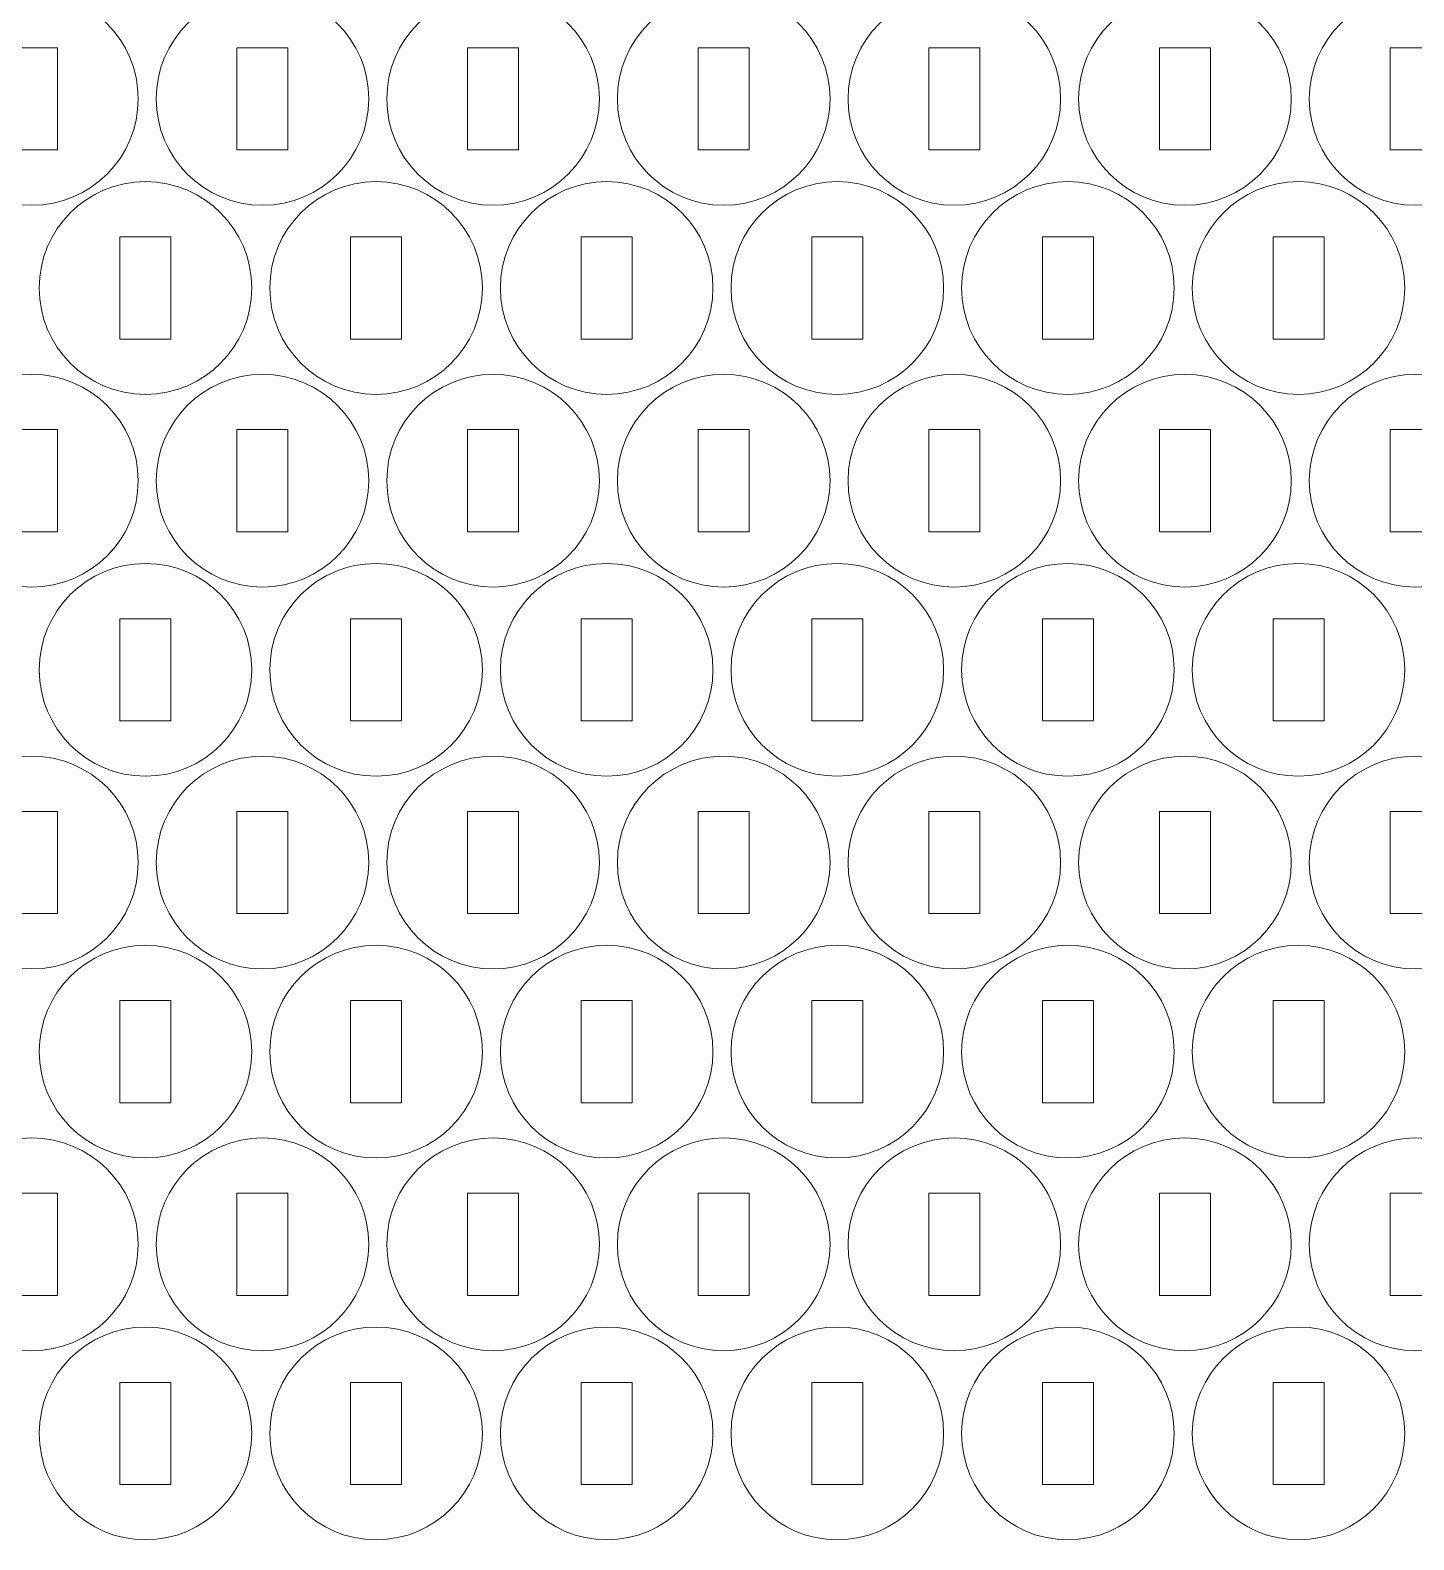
# Model space of a CAD drawing. Header units: millimetres. Extents: x -491 to 491, y -426 to 426.
# Drawn here: x -410.1 to -328.7, y -425.5 to -336.8 of the extents above; entities that cross this region are included whole.
import ezdxf

# ---------------------------------------------------------------- set-up
doc = ezdxf.new("R2010")
doc.units = ezdxf.units.MM
doc.header["$MEASUREMENT"] = 0
doc.layers.add('Camada 1', color=7, linetype='Continuous')

msp = doc.modelspace()

# ---------------------------------------------------------------- linework, layer by layer
at = {"layer": 'Camada 1', "lineweight": 20}
for points in [[(-409.9848, -334.6093), (-413.4366, -334.6093), (-416.2348, -337.4075), (-416.2348, -340.8593), (-416.2348, -340.8593), (-416.2348, -344.3111), (-413.4366, -347.1093), (-409.9848, -347.1093), (-409.9848, -347.1093), (-406.533, -347.1093), (-403.7348, -344.3111), (-403.7348, -340.8593), (-403.7348, -340.8593), (-403.7348, -337.4075), (-406.533, -334.6093), (-409.9848, -334.6093)], [(-396.4264, -334.6093), (-399.8782, -334.6093), (-402.6764, -337.4075), (-402.6764, -340.8593), (-402.6764, -340.8593), (-402.6764, -344.3111), (-399.8782, -347.1093), (-396.4264, -347.1093), (-396.4264, -347.1093), (-392.9746, -347.1093), (-390.1764, -344.3111), (-390.1764, -340.8593), (-390.1764, -340.8593), (-390.1764, -337.4075), (-392.9746, -334.6093), (-396.4264, -334.6093)], [(-382.868, -334.6093), (-386.3198, -334.6093), (-389.118, -337.4075), (-389.118, -340.8593), (-389.118, -340.8593), (-389.118, -344.3111), (-386.3198, -347.1093), (-382.868, -347.1093), (-382.868, -347.1093), (-379.4162, -347.1093), (-376.618, -344.3111), (-376.618, -340.8593), (-376.618, -340.8593), (-376.618, -337.4075), (-379.4162, -334.6093), (-382.868, -334.6093)], [(-369.3096, -334.6093), (-372.7614, -334.6093), (-375.5596, -337.4075), (-375.5596, -340.8593), (-375.5596, -340.8593), (-375.5596, -344.3111), (-372.7614, -347.1093), (-369.3096, -347.1093), (-369.3096, -347.1093), (-365.8578, -347.1093), (-363.0596, -344.3111), (-363.0596, -340.8593), (-363.0596, -340.8593), (-363.0596, -337.4075), (-365.8578, -334.6093), (-369.3096, -334.6093)], [(-355.7512, -334.6093), (-359.203, -334.6093), (-362.0012, -337.4075), (-362.0012, -340.8593), (-362.0012, -340.8593), (-362.0012, -344.3111), (-359.203, -347.1093), (-355.7512, -347.1093), (-355.7512, -347.1093), (-352.2994, -347.1093), (-349.5012, -344.3111), (-349.5012, -340.8593), (-349.5012, -340.8593), (-349.5012, -337.4075), (-352.2994, -334.6093), (-355.7512, -334.6093)], [(-342.1928, -334.6093), (-345.6446, -334.6093), (-348.4428, -337.4075), (-348.4428, -340.8593), (-348.4428, -340.8593), (-348.4428, -344.3111), (-345.6446, -347.1093), (-342.1928, -347.1093), (-342.1928, -347.1093), (-338.741, -347.1093), (-335.9428, -344.3111), (-335.9428, -340.8593), (-335.9428, -340.8593), (-335.9428, -337.4075), (-338.741, -334.6093), (-342.1928, -334.6093)], [(-328.6344, -334.6093), (-332.0862, -334.6093), (-334.8844, -337.4075), (-334.8844, -340.8593), (-334.8844, -340.8593), (-334.8844, -344.3111), (-332.0862, -347.1093), (-328.6344, -347.1093), (-328.6344, -347.1093), (-325.1826, -347.1093), (-322.3844, -344.3111), (-322.3844, -340.8593), (-322.3844, -340.8593), (-322.3844, -337.4075), (-325.1826, -334.6093), (-328.6344, -334.6093)], [(-408.4848, -337.8593), (-408.4848, -337.8593), (-411.4848, -337.8593), (-411.4848, -337.8593), (-411.4848, -337.8593), (-411.4848, -337.8593), (-411.4848, -343.8593), (-411.4848, -343.8593), (-411.4848, -343.8593), (-411.4848, -343.8593), (-408.4848, -343.8593), (-408.4848, -343.8593), (-408.4848, -343.8593), (-408.4848, -343.8593), (-408.4848, -337.8593), (-408.4848, -337.8593)], [(-394.9264, -337.8593), (-394.9264, -337.8593), (-397.9264, -337.8593), (-397.9264, -337.8593), (-397.9264, -337.8593), (-397.9264, -337.8593), (-397.9264, -343.8593), (-397.9264, -343.8593), (-397.9264, -343.8593), (-397.9264, -343.8593), (-394.9264, -343.8593), (-394.9264, -343.8593), (-394.9264, -343.8593), (-394.9264, -343.8593), (-394.9264, -337.8593), (-394.9264, -337.8593)], [(-381.368, -337.8593), (-381.368, -337.8593), (-384.368, -337.8593), (-384.368, -337.8593), (-384.368, -337.8593), (-384.368, -337.8593), (-384.368, -343.8593), (-384.368, -343.8593), (-384.368, -343.8593), (-384.368, -343.8593), (-381.368, -343.8593), (-381.368, -343.8593), (-381.368, -343.8593), (-381.368, -343.8593), (-381.368, -337.8593), (-381.368, -337.8593)], [(-367.8096, -337.8593), (-367.8096, -337.8593), (-370.8096, -337.8593), (-370.8096, -337.8593), (-370.8096, -337.8593), (-370.8096, -337.8593), (-370.8096, -343.8593), (-370.8096, -343.8593), (-370.8096, -343.8593), (-370.8096, -343.8593), (-367.8096, -343.8593), (-367.8096, -343.8593), (-367.8096, -343.8593), (-367.8096, -343.8593), (-367.8096, -337.8593), (-367.8096, -337.8593)], [(-354.2512, -337.8593), (-354.2512, -337.8593), (-357.2512, -337.8593), (-357.2512, -337.8593), (-357.2512, -337.8593), (-357.2512, -337.8593), (-357.2512, -343.8593), (-357.2512, -343.8593), (-357.2512, -343.8593), (-357.2512, -343.8593), (-354.2512, -343.8593), (-354.2512, -343.8593), (-354.2512, -343.8593), (-354.2512, -343.8593), (-354.2512, -337.8593), (-354.2512, -337.8593)], [(-340.6928, -337.8593), (-340.6928, -337.8593), (-343.6928, -337.8593), (-343.6928, -337.8593), (-343.6928, -337.8593), (-343.6928, -337.8593), (-343.6928, -343.8593), (-343.6928, -343.8593), (-343.6928, -343.8593), (-343.6928, -343.8593), (-340.6928, -343.8593), (-340.6928, -343.8593), (-340.6928, -343.8593), (-340.6928, -343.8593), (-340.6928, -337.8593), (-340.6928, -337.8593)], [(-327.1344, -337.8593), (-327.1344, -337.8593), (-330.1344, -337.8593), (-330.1344, -337.8593), (-330.1344, -337.8593), (-330.1344, -337.8593), (-330.1344, -343.8593), (-330.1344, -343.8593), (-330.1344, -343.8593), (-330.1344, -343.8593), (-327.1344, -343.8593), (-327.1344, -343.8593), (-327.1344, -343.8593), (-327.1344, -343.8593), (-327.1344, -337.8593), (-327.1344, -337.8593)], [(-403.3056, -345.7218), (-406.7574, -345.7218), (-409.5556, -348.52), (-409.5556, -351.9718), (-409.5556, -351.9718), (-409.5556, -355.4236), (-406.7574, -358.2218), (-403.3056, -358.2218), (-403.3056, -358.2218), (-399.8538, -358.2218), (-397.0556, -355.4236), (-397.0556, -351.9718), (-397.0556, -351.9718), (-397.0556, -348.52), (-399.8538, -345.7218), (-403.3056, -345.7218)], [(-389.7472, -345.7218), (-393.199, -345.7218), (-395.9972, -348.52), (-395.9972, -351.9718), (-395.9972, -351.9718), (-395.9972, -355.4236), (-393.199, -358.2218), (-389.7472, -358.2218), (-389.7472, -358.2218), (-386.2954, -358.2218), (-383.4972, -355.4236), (-383.4972, -351.9718), (-383.4972, -351.9718), (-383.4972, -348.52), (-386.2954, -345.7218), (-389.7472, -345.7218)], [(-376.1888, -345.7218), (-379.6406, -345.7218), (-382.4388, -348.52), (-382.4388, -351.9718), (-382.4388, -351.9718), (-382.4388, -355.4236), (-379.6406, -358.2218), (-376.1888, -358.2218), (-376.1888, -358.2218), (-372.737, -358.2218), (-369.9388, -355.4236), (-369.9388, -351.9718), (-369.9388, -351.9718), (-369.9388, -348.52), (-372.737, -345.7218), (-376.1888, -345.7218)], [(-362.6304, -345.7218), (-366.0822, -345.7218), (-368.8804, -348.52), (-368.8804, -351.9718), (-368.8804, -351.9718), (-368.8804, -355.4236), (-366.0822, -358.2218), (-362.6304, -358.2218), (-362.6304, -358.2218), (-359.1786, -358.2218), (-356.3804, -355.4236), (-356.3804, -351.9718), (-356.3804, -351.9718), (-356.3804, -348.52), (-359.1786, -345.7218), (-362.6304, -345.7218)], [(-349.072, -345.7218), (-352.5238, -345.7218), (-355.322, -348.52), (-355.322, -351.9718), (-355.322, -351.9718), (-355.322, -355.4236), (-352.5238, -358.2218), (-349.072, -358.2218), (-349.072, -358.2218), (-345.6202, -358.2218), (-342.822, -355.4236), (-342.822, -351.9718), (-342.822, -351.9718), (-342.822, -348.52), (-345.6202, -345.7218), (-349.072, -345.7218)], [(-335.5136, -345.7218), (-338.9654, -345.7218), (-341.7636, -348.52), (-341.7636, -351.9718), (-341.7636, -351.9718), (-341.7636, -355.4236), (-338.9654, -358.2218), (-335.5136, -358.2218), (-335.5136, -358.2218), (-332.0618, -358.2218), (-329.2636, -355.4236), (-329.2636, -351.9718), (-329.2636, -351.9718), (-329.2636, -348.52), (-332.0618, -345.7218), (-335.5136, -345.7218)], [(-401.8056, -348.9718), (-401.8056, -348.9718), (-404.8056, -348.9718), (-404.8056, -348.9718), (-404.8056, -348.9718), (-404.8056, -348.9718), (-404.8056, -354.9718), (-404.8056, -354.9718), (-404.8056, -354.9718), (-404.8056, -354.9718), (-401.8056, -354.9718), (-401.8056, -354.9718), (-401.8056, -354.9718), (-401.8056, -354.9718), (-401.8056, -348.9718), (-401.8056, -348.9718)], [(-388.2472, -348.9718), (-388.2472, -348.9718), (-391.2472, -348.9718), (-391.2472, -348.9718), (-391.2472, -348.9718), (-391.2472, -348.9718), (-391.2472, -354.9718), (-391.2472, -354.9718), (-391.2472, -354.9718), (-391.2472, -354.9718), (-388.2472, -354.9718), (-388.2472, -354.9718), (-388.2472, -354.9718), (-388.2472, -354.9718), (-388.2472, -348.9718), (-388.2472, -348.9718)], [(-374.6888, -348.9718), (-374.6888, -348.9718), (-377.6888, -348.9718), (-377.6888, -348.9718), (-377.6888, -348.9718), (-377.6888, -348.9718), (-377.6888, -354.9718), (-377.6888, -354.9718), (-377.6888, -354.9718), (-377.6888, -354.9718), (-374.6888, -354.9718), (-374.6888, -354.9718), (-374.6888, -354.9718), (-374.6888, -354.9718), (-374.6888, -348.9718), (-374.6888, -348.9718)], [(-361.1304, -348.9718), (-361.1304, -348.9718), (-364.1304, -348.9718), (-364.1304, -348.9718), (-364.1304, -348.9718), (-364.1304, -348.9718), (-364.1304, -354.9718), (-364.1304, -354.9718), (-364.1304, -354.9718), (-364.1304, -354.9718), (-361.1304, -354.9718), (-361.1304, -354.9718), (-361.1304, -354.9718), (-361.1304, -354.9718), (-361.1304, -348.9718), (-361.1304, -348.9718)], [(-347.572, -348.9718), (-347.572, -348.9718), (-350.572, -348.9718), (-350.572, -348.9718), (-350.572, -348.9718), (-350.572, -348.9718), (-350.572, -354.9718), (-350.572, -354.9718), (-350.572, -354.9718), (-350.572, -354.9718), (-347.572, -354.9718), (-347.572, -354.9718), (-347.572, -354.9718), (-347.572, -354.9718), (-347.572, -348.9718), (-347.572, -348.9718)], [(-334.0136, -348.9718), (-334.0136, -348.9718), (-337.0136, -348.9718), (-337.0136, -348.9718), (-337.0136, -348.9718), (-337.0136, -348.9718), (-337.0136, -354.9718), (-337.0136, -354.9718), (-337.0136, -354.9718), (-337.0136, -354.9718), (-334.0136, -354.9718), (-334.0136, -354.9718), (-334.0136, -354.9718), (-334.0136, -354.9718), (-334.0136, -348.9718), (-334.0136, -348.9718)], [(-409.9848, -357.046), (-413.4366, -357.046), (-416.2348, -359.8442), (-416.2348, -363.296), (-416.2348, -363.296), (-416.2348, -366.7478), (-413.4366, -369.546), (-409.9848, -369.546), (-409.9848, -369.546), (-406.533, -369.546), (-403.7348, -366.7478), (-403.7348, -363.296), (-403.7348, -363.296), (-403.7348, -359.8442), (-406.533, -357.046), (-409.9848, -357.046)], [(-396.4264, -357.046), (-399.8782, -357.046), (-402.6764, -359.8442), (-402.6764, -363.296), (-402.6764, -363.296), (-402.6764, -366.7478), (-399.8782, -369.546), (-396.4264, -369.546), (-396.4264, -369.546), (-392.9746, -369.546), (-390.1764, -366.7478), (-390.1764, -363.296), (-390.1764, -363.296), (-390.1764, -359.8442), (-392.9746, -357.046), (-396.4264, -357.046)], [(-382.868, -357.046), (-386.3198, -357.046), (-389.118, -359.8442), (-389.118, -363.296), (-389.118, -363.296), (-389.118, -366.7478), (-386.3198, -369.546), (-382.868, -369.546), (-382.868, -369.546), (-379.4162, -369.546), (-376.618, -366.7478), (-376.618, -363.296), (-376.618, -363.296), (-376.618, -359.8442), (-379.4162, -357.046), (-382.868, -357.046)], [(-369.3096, -357.046), (-372.7614, -357.046), (-375.5596, -359.8442), (-375.5596, -363.296), (-375.5596, -363.296), (-375.5596, -366.7478), (-372.7614, -369.546), (-369.3096, -369.546), (-369.3096, -369.546), (-365.8578, -369.546), (-363.0596, -366.7478), (-363.0596, -363.296), (-363.0596, -363.296), (-363.0596, -359.8442), (-365.8578, -357.046), (-369.3096, -357.046)], [(-355.7512, -357.046), (-359.203, -357.046), (-362.0012, -359.8442), (-362.0012, -363.296), (-362.0012, -363.296), (-362.0012, -366.7478), (-359.203, -369.546), (-355.7512, -369.546), (-355.7512, -369.546), (-352.2994, -369.546), (-349.5012, -366.7478), (-349.5012, -363.296), (-349.5012, -363.296), (-349.5012, -359.8442), (-352.2994, -357.046), (-355.7512, -357.046)], [(-342.1928, -357.046), (-345.6446, -357.046), (-348.4428, -359.8442), (-348.4428, -363.296), (-348.4428, -363.296), (-348.4428, -366.7478), (-345.6446, -369.546), (-342.1928, -369.546), (-342.1928, -369.546), (-338.741, -369.546), (-335.9428, -366.7478), (-335.9428, -363.296), (-335.9428, -363.296), (-335.9428, -359.8442), (-338.741, -357.046), (-342.1928, -357.046)], [(-328.6344, -357.046), (-332.0862, -357.046), (-334.8844, -359.8442), (-334.8844, -363.296), (-334.8844, -363.296), (-334.8844, -366.7478), (-332.0862, -369.546), (-328.6344, -369.546), (-328.6344, -369.546), (-325.1826, -369.546), (-322.3844, -366.7478), (-322.3844, -363.296), (-322.3844, -363.296), (-322.3844, -359.8442), (-325.1826, -357.046), (-328.6344, -357.046)], [(-408.4848, -360.296), (-408.4848, -360.296), (-411.4848, -360.296), (-411.4848, -360.296), (-411.4848, -360.296), (-411.4848, -360.296), (-411.4848, -366.296), (-411.4848, -366.296), (-411.4848, -366.296), (-411.4848, -366.296), (-408.4848, -366.296), (-408.4848, -366.296), (-408.4848, -366.296), (-408.4848, -366.296), (-408.4848, -360.296), (-408.4848, -360.296)], [(-394.9264, -360.296), (-394.9264, -360.296), (-397.9264, -360.296), (-397.9264, -360.296), (-397.9264, -360.296), (-397.9264, -360.296), (-397.9264, -366.296), (-397.9264, -366.296), (-397.9264, -366.296), (-397.9264, -366.296), (-394.9264, -366.296), (-394.9264, -366.296), (-394.9264, -366.296), (-394.9264, -366.296), (-394.9264, -360.296), (-394.9264, -360.296)], [(-381.368, -360.296), (-381.368, -360.296), (-384.368, -360.296), (-384.368, -360.296), (-384.368, -360.296), (-384.368, -360.296), (-384.368, -366.296), (-384.368, -366.296), (-384.368, -366.296), (-384.368, -366.296), (-381.368, -366.296), (-381.368, -366.296), (-381.368, -366.296), (-381.368, -366.296), (-381.368, -360.296), (-381.368, -360.296)], [(-367.8096, -360.296), (-367.8096, -360.296), (-370.8096, -360.296), (-370.8096, -360.296), (-370.8096, -360.296), (-370.8096, -360.296), (-370.8096, -366.296), (-370.8096, -366.296), (-370.8096, -366.296), (-370.8096, -366.296), (-367.8096, -366.296), (-367.8096, -366.296), (-367.8096, -366.296), (-367.8096, -366.296), (-367.8096, -360.296), (-367.8096, -360.296)], [(-354.2512, -360.296), (-354.2512, -360.296), (-357.2512, -360.296), (-357.2512, -360.296), (-357.2512, -360.296), (-357.2512, -360.296), (-357.2512, -366.296), (-357.2512, -366.296), (-357.2512, -366.296), (-357.2512, -366.296), (-354.2512, -366.296), (-354.2512, -366.296), (-354.2512, -366.296), (-354.2512, -366.296), (-354.2512, -360.296), (-354.2512, -360.296)], [(-340.6928, -360.296), (-340.6928, -360.296), (-343.6928, -360.296), (-343.6928, -360.296), (-343.6928, -360.296), (-343.6928, -360.296), (-343.6928, -366.296), (-343.6928, -366.296), (-343.6928, -366.296), (-343.6928, -366.296), (-340.6928, -366.296), (-340.6928, -366.296), (-340.6928, -366.296), (-340.6928, -366.296), (-340.6928, -360.296), (-340.6928, -360.296)], [(-327.1344, -360.296), (-327.1344, -360.296), (-330.1344, -360.296), (-330.1344, -360.296), (-330.1344, -360.296), (-330.1344, -360.296), (-330.1344, -366.296), (-330.1344, -366.296), (-330.1344, -366.296), (-330.1344, -366.296), (-327.1344, -366.296), (-327.1344, -366.296), (-327.1344, -366.296), (-327.1344, -366.296), (-327.1344, -360.296), (-327.1344, -360.296)], [(-403.3056, -368.1585), (-406.7574, -368.1585), (-409.5556, -370.9567), (-409.5556, -374.4085), (-409.5556, -374.4085), (-409.5556, -377.8603), (-406.7574, -380.6585), (-403.3056, -380.6585), (-403.3056, -380.6585), (-399.8538, -380.6585), (-397.0556, -377.8603), (-397.0556, -374.4085), (-397.0556, -374.4085), (-397.0556, -370.9567), (-399.8538, -368.1585), (-403.3056, -368.1585)], [(-389.7472, -368.1585), (-393.199, -368.1585), (-395.9972, -370.9567), (-395.9972, -374.4085), (-395.9972, -374.4085), (-395.9972, -377.8603), (-393.199, -380.6585), (-389.7472, -380.6585), (-389.7472, -380.6585), (-386.2954, -380.6585), (-383.4972, -377.8603), (-383.4972, -374.4085), (-383.4972, -374.4085), (-383.4972, -370.9567), (-386.2954, -368.1585), (-389.7472, -368.1585)], [(-376.1888, -368.1585), (-379.6406, -368.1585), (-382.4388, -370.9567), (-382.4388, -374.4085), (-382.4388, -374.4085), (-382.4388, -377.8603), (-379.6406, -380.6585), (-376.1888, -380.6585), (-376.1888, -380.6585), (-372.737, -380.6585), (-369.9388, -377.8603), (-369.9388, -374.4085), (-369.9388, -374.4085), (-369.9388, -370.9567), (-372.737, -368.1585), (-376.1888, -368.1585)], [(-362.6304, -368.1585), (-366.0822, -368.1585), (-368.8804, -370.9567), (-368.8804, -374.4085), (-368.8804, -374.4085), (-368.8804, -377.8603), (-366.0822, -380.6585), (-362.6304, -380.6585), (-362.6304, -380.6585), (-359.1786, -380.6585), (-356.3804, -377.8603), (-356.3804, -374.4085), (-356.3804, -374.4085), (-356.3804, -370.9567), (-359.1786, -368.1585), (-362.6304, -368.1585)], [(-349.072, -368.1585), (-352.5238, -368.1585), (-355.322, -370.9567), (-355.322, -374.4085), (-355.322, -374.4085), (-355.322, -377.8603), (-352.5238, -380.6585), (-349.072, -380.6585), (-349.072, -380.6585), (-345.6202, -380.6585), (-342.822, -377.8603), (-342.822, -374.4085), (-342.822, -374.4085), (-342.822, -370.9567), (-345.6202, -368.1585), (-349.072, -368.1585)], [(-335.5136, -368.1585), (-338.9654, -368.1585), (-341.7636, -370.9567), (-341.7636, -374.4085), (-341.7636, -374.4085), (-341.7636, -377.8603), (-338.9654, -380.6585), (-335.5136, -380.6585), (-335.5136, -380.6585), (-332.0618, -380.6585), (-329.2636, -377.8603), (-329.2636, -374.4085), (-329.2636, -374.4085), (-329.2636, -370.9567), (-332.0618, -368.1585), (-335.5136, -368.1585)], [(-401.8056, -371.4085), (-401.8056, -371.4085), (-404.8056, -371.4085), (-404.8056, -371.4085), (-404.8056, -371.4085), (-404.8056, -371.4085), (-404.8056, -377.4085), (-404.8056, -377.4085), (-404.8056, -377.4085), (-404.8056, -377.4085), (-401.8056, -377.4085), (-401.8056, -377.4085), (-401.8056, -377.4085), (-401.8056, -377.4085), (-401.8056, -371.4085), (-401.8056, -371.4085)], [(-388.2472, -371.4085), (-388.2472, -371.4085), (-391.2472, -371.4085), (-391.2472, -371.4085), (-391.2472, -371.4085), (-391.2472, -371.4085), (-391.2472, -377.4085), (-391.2472, -377.4085), (-391.2472, -377.4085), (-391.2472, -377.4085), (-388.2472, -377.4085), (-388.2472, -377.4085), (-388.2472, -377.4085), (-388.2472, -377.4085), (-388.2472, -371.4085), (-388.2472, -371.4085)], [(-374.6888, -371.4085), (-374.6888, -371.4085), (-377.6888, -371.4085), (-377.6888, -371.4085), (-377.6888, -371.4085), (-377.6888, -371.4085), (-377.6888, -377.4085), (-377.6888, -377.4085), (-377.6888, -377.4085), (-377.6888, -377.4085), (-374.6888, -377.4085), (-374.6888, -377.4085), (-374.6888, -377.4085), (-374.6888, -377.4085), (-374.6888, -371.4085), (-374.6888, -371.4085)], [(-361.1304, -371.4085), (-361.1304, -371.4085), (-364.1304, -371.4085), (-364.1304, -371.4085), (-364.1304, -371.4085), (-364.1304, -371.4085), (-364.1304, -377.4085), (-364.1304, -377.4085), (-364.1304, -377.4085), (-364.1304, -377.4085), (-361.1304, -377.4085), (-361.1304, -377.4085), (-361.1304, -377.4085), (-361.1304, -377.4085), (-361.1304, -371.4085), (-361.1304, -371.4085)], [(-347.572, -371.4085), (-347.572, -371.4085), (-350.572, -371.4085), (-350.572, -371.4085), (-350.572, -371.4085), (-350.572, -371.4085), (-350.572, -377.4085), (-350.572, -377.4085), (-350.572, -377.4085), (-350.572, -377.4085), (-347.572, -377.4085), (-347.572, -377.4085), (-347.572, -377.4085), (-347.572, -377.4085), (-347.572, -371.4085), (-347.572, -371.4085)], [(-334.0136, -371.4085), (-334.0136, -371.4085), (-337.0136, -371.4085), (-337.0136, -371.4085), (-337.0136, -371.4085), (-337.0136, -371.4085), (-337.0136, -377.4085), (-337.0136, -377.4085), (-337.0136, -377.4085), (-337.0136, -377.4085), (-334.0136, -377.4085), (-334.0136, -377.4085), (-334.0136, -377.4085), (-334.0136, -377.4085), (-334.0136, -371.4085), (-334.0136, -371.4085)], [(-409.9848, -379.4827), (-413.4366, -379.4827), (-416.2348, -382.2809), (-416.2348, -385.7327), (-416.2348, -385.7327), (-416.2348, -389.1845), (-413.4366, -391.9827), (-409.9848, -391.9827), (-409.9848, -391.9827), (-406.533, -391.9827), (-403.7348, -389.1845), (-403.7348, -385.7327), (-403.7348, -385.7327), (-403.7348, -382.2809), (-406.533, -379.4827), (-409.9848, -379.4827)], [(-396.4264, -379.4827), (-399.8782, -379.4827), (-402.6764, -382.2809), (-402.6764, -385.7327), (-402.6764, -385.7327), (-402.6764, -389.1845), (-399.8782, -391.9827), (-396.4264, -391.9827), (-396.4264, -391.9827), (-392.9746, -391.9827), (-390.1764, -389.1845), (-390.1764, -385.7327), (-390.1764, -385.7327), (-390.1764, -382.2809), (-392.9746, -379.4827), (-396.4264, -379.4827)], [(-382.868, -379.4827), (-386.3198, -379.4827), (-389.118, -382.2809), (-389.118, -385.7327), (-389.118, -385.7327), (-389.118, -389.1845), (-386.3198, -391.9827), (-382.868, -391.9827), (-382.868, -391.9827), (-379.4162, -391.9827), (-376.618, -389.1845), (-376.618, -385.7327), (-376.618, -385.7327), (-376.618, -382.2809), (-379.4162, -379.4827), (-382.868, -379.4827)], [(-369.3096, -379.4827), (-372.7614, -379.4827), (-375.5596, -382.2809), (-375.5596, -385.7327), (-375.5596, -385.7327), (-375.5596, -389.1845), (-372.7614, -391.9827), (-369.3096, -391.9827), (-369.3096, -391.9827), (-365.8578, -391.9827), (-363.0596, -389.1845), (-363.0596, -385.7327), (-363.0596, -385.7327), (-363.0596, -382.2809), (-365.8578, -379.4827), (-369.3096, -379.4827)], [(-355.7512, -379.4827), (-359.203, -379.4827), (-362.0012, -382.2809), (-362.0012, -385.7327), (-362.0012, -385.7327), (-362.0012, -389.1845), (-359.203, -391.9827), (-355.7512, -391.9827), (-355.7512, -391.9827), (-352.2994, -391.9827), (-349.5012, -389.1845), (-349.5012, -385.7327), (-349.5012, -385.7327), (-349.5012, -382.2809), (-352.2994, -379.4827), (-355.7512, -379.4827)], [(-342.1928, -379.4827), (-345.6446, -379.4827), (-348.4428, -382.2809), (-348.4428, -385.7327), (-348.4428, -385.7327), (-348.4428, -389.1845), (-345.6446, -391.9827), (-342.1928, -391.9827), (-342.1928, -391.9827), (-338.741, -391.9827), (-335.9428, -389.1845), (-335.9428, -385.7327), (-335.9428, -385.7327), (-335.9428, -382.2809), (-338.741, -379.4827), (-342.1928, -379.4827)], [(-328.6344, -379.4827), (-332.0862, -379.4827), (-334.8844, -382.2809), (-334.8844, -385.7327), (-334.8844, -385.7327), (-334.8844, -389.1845), (-332.0862, -391.9827), (-328.6344, -391.9827), (-328.6344, -391.9827), (-325.1826, -391.9827), (-322.3844, -389.1845), (-322.3844, -385.7327), (-322.3844, -385.7327), (-322.3844, -382.2809), (-325.1826, -379.4827), (-328.6344, -379.4827)], [(-408.4848, -382.7327), (-408.4848, -382.7327), (-411.4848, -382.7327), (-411.4848, -382.7327), (-411.4848, -382.7327), (-411.4848, -382.7327), (-411.4848, -388.7327), (-411.4848, -388.7327), (-411.4848, -388.7327), (-411.4848, -388.7327), (-408.4848, -388.7327), (-408.4848, -388.7327), (-408.4848, -388.7327), (-408.4848, -388.7327), (-408.4848, -382.7327), (-408.4848, -382.7327)], [(-394.9264, -382.7327), (-394.9264, -382.7327), (-397.9264, -382.7327), (-397.9264, -382.7327), (-397.9264, -382.7327), (-397.9264, -382.7327), (-397.9264, -388.7327), (-397.9264, -388.7327), (-397.9264, -388.7327), (-397.9264, -388.7327), (-394.9264, -388.7327), (-394.9264, -388.7327), (-394.9264, -388.7327), (-394.9264, -388.7327), (-394.9264, -382.7327), (-394.9264, -382.7327)], [(-381.368, -382.7327), (-381.368, -382.7327), (-384.368, -382.7327), (-384.368, -382.7327), (-384.368, -382.7327), (-384.368, -382.7327), (-384.368, -388.7327), (-384.368, -388.7327), (-384.368, -388.7327), (-384.368, -388.7327), (-381.368, -388.7327), (-381.368, -388.7327), (-381.368, -388.7327), (-381.368, -388.7327), (-381.368, -382.7327), (-381.368, -382.7327)], [(-367.8096, -382.7327), (-367.8096, -382.7327), (-370.8096, -382.7327), (-370.8096, -382.7327), (-370.8096, -382.7327), (-370.8096, -382.7327), (-370.8096, -388.7327), (-370.8096, -388.7327), (-370.8096, -388.7327), (-370.8096, -388.7327), (-367.8096, -388.7327), (-367.8096, -388.7327), (-367.8096, -388.7327), (-367.8096, -388.7327), (-367.8096, -382.7327), (-367.8096, -382.7327)], [(-354.2512, -382.7327), (-354.2512, -382.7327), (-357.2512, -382.7327), (-357.2512, -382.7327), (-357.2512, -382.7327), (-357.2512, -382.7327), (-357.2512, -388.7327), (-357.2512, -388.7327), (-357.2512, -388.7327), (-357.2512, -388.7327), (-354.2512, -388.7327), (-354.2512, -388.7327), (-354.2512, -388.7327), (-354.2512, -388.7327), (-354.2512, -382.7327), (-354.2512, -382.7327)], [(-340.6928, -382.7327), (-340.6928, -382.7327), (-343.6928, -382.7327), (-343.6928, -382.7327), (-343.6928, -382.7327), (-343.6928, -382.7327), (-343.6928, -388.7327), (-343.6928, -388.7327), (-343.6928, -388.7327), (-343.6928, -388.7327), (-340.6928, -388.7327), (-340.6928, -388.7327), (-340.6928, -388.7327), (-340.6928, -388.7327), (-340.6928, -382.7327), (-340.6928, -382.7327)], [(-327.1344, -382.7327), (-327.1344, -382.7327), (-330.1344, -382.7327), (-330.1344, -382.7327), (-330.1344, -382.7327), (-330.1344, -382.7327), (-330.1344, -388.7327), (-330.1344, -388.7327), (-330.1344, -388.7327), (-330.1344, -388.7327), (-327.1344, -388.7327), (-327.1344, -388.7327), (-327.1344, -388.7327), (-327.1344, -388.7327), (-327.1344, -382.7327), (-327.1344, -382.7327)], [(-403.3056, -390.5952), (-406.7574, -390.5952), (-409.5556, -393.3934), (-409.5556, -396.8452), (-409.5556, -396.8452), (-409.5556, -400.297), (-406.7574, -403.0952), (-403.3056, -403.0952), (-403.3056, -403.0952), (-399.8538, -403.0952), (-397.0556, -400.297), (-397.0556, -396.8452), (-397.0556, -396.8452), (-397.0556, -393.3934), (-399.8538, -390.5952), (-403.3056, -390.5952)], [(-389.7472, -390.5952), (-393.199, -390.5952), (-395.9972, -393.3934), (-395.9972, -396.8452), (-395.9972, -396.8452), (-395.9972, -400.297), (-393.199, -403.0952), (-389.7472, -403.0952), (-389.7472, -403.0952), (-386.2954, -403.0952), (-383.4972, -400.297), (-383.4972, -396.8452), (-383.4972, -396.8452), (-383.4972, -393.3934), (-386.2954, -390.5952), (-389.7472, -390.5952)], [(-376.1888, -390.5952), (-379.6406, -390.5952), (-382.4388, -393.3934), (-382.4388, -396.8452), (-382.4388, -396.8452), (-382.4388, -400.297), (-379.6406, -403.0952), (-376.1888, -403.0952), (-376.1888, -403.0952), (-372.737, -403.0952), (-369.9388, -400.297), (-369.9388, -396.8452), (-369.9388, -396.8452), (-369.9388, -393.3934), (-372.737, -390.5952), (-376.1888, -390.5952)], [(-362.6304, -390.5952), (-366.0822, -390.5952), (-368.8804, -393.3934), (-368.8804, -396.8452), (-368.8804, -396.8452), (-368.8804, -400.297), (-366.0822, -403.0952), (-362.6304, -403.0952), (-362.6304, -403.0952), (-359.1786, -403.0952), (-356.3804, -400.297), (-356.3804, -396.8452), (-356.3804, -396.8452), (-356.3804, -393.3934), (-359.1786, -390.5952), (-362.6304, -390.5952)], [(-349.072, -390.5952), (-352.5238, -390.5952), (-355.322, -393.3934), (-355.322, -396.8452), (-355.322, -396.8452), (-355.322, -400.297), (-352.5238, -403.0952), (-349.072, -403.0952), (-349.072, -403.0952), (-345.6202, -403.0952), (-342.822, -400.297), (-342.822, -396.8452), (-342.822, -396.8452), (-342.822, -393.3934), (-345.6202, -390.5952), (-349.072, -390.5952)], [(-335.5136, -390.5952), (-338.9654, -390.5952), (-341.7636, -393.3934), (-341.7636, -396.8452), (-341.7636, -396.8452), (-341.7636, -400.297), (-338.9654, -403.0952), (-335.5136, -403.0952), (-335.5136, -403.0952), (-332.0618, -403.0952), (-329.2636, -400.297), (-329.2636, -396.8452), (-329.2636, -396.8452), (-329.2636, -393.3934), (-332.0618, -390.5952), (-335.5136, -390.5952)], [(-401.8056, -393.8452), (-401.8056, -393.8452), (-404.8056, -393.8452), (-404.8056, -393.8452), (-404.8056, -393.8452), (-404.8056, -393.8452), (-404.8056, -399.8452), (-404.8056, -399.8452), (-404.8056, -399.8452), (-404.8056, -399.8452), (-401.8056, -399.8452), (-401.8056, -399.8452), (-401.8056, -399.8452), (-401.8056, -399.8452), (-401.8056, -393.8452), (-401.8056, -393.8452)], [(-388.2472, -393.8452), (-388.2472, -393.8452), (-391.2472, -393.8452), (-391.2472, -393.8452), (-391.2472, -393.8452), (-391.2472, -393.8452), (-391.2472, -399.8452), (-391.2472, -399.8452), (-391.2472, -399.8452), (-391.2472, -399.8452), (-388.2472, -399.8452), (-388.2472, -399.8452), (-388.2472, -399.8452), (-388.2472, -399.8452), (-388.2472, -393.8452), (-388.2472, -393.8452)], [(-374.6888, -393.8452), (-374.6888, -393.8452), (-377.6888, -393.8452), (-377.6888, -393.8452), (-377.6888, -393.8452), (-377.6888, -393.8452), (-377.6888, -399.8452), (-377.6888, -399.8452), (-377.6888, -399.8452), (-377.6888, -399.8452), (-374.6888, -399.8452), (-374.6888, -399.8452), (-374.6888, -399.8452), (-374.6888, -399.8452), (-374.6888, -393.8452), (-374.6888, -393.8452)], [(-361.1304, -393.8452), (-361.1304, -393.8452), (-364.1304, -393.8452), (-364.1304, -393.8452), (-364.1304, -393.8452), (-364.1304, -393.8452), (-364.1304, -399.8452), (-364.1304, -399.8452), (-364.1304, -399.8452), (-364.1304, -399.8452), (-361.1304, -399.8452), (-361.1304, -399.8452), (-361.1304, -399.8452), (-361.1304, -399.8452), (-361.1304, -393.8452), (-361.1304, -393.8452)], [(-347.572, -393.8452), (-347.572, -393.8452), (-350.572, -393.8452), (-350.572, -393.8452), (-350.572, -393.8452), (-350.572, -393.8452), (-350.572, -399.8452), (-350.572, -399.8452), (-350.572, -399.8452), (-350.572, -399.8452), (-347.572, -399.8452), (-347.572, -399.8452), (-347.572, -399.8452), (-347.572, -399.8452), (-347.572, -393.8452), (-347.572, -393.8452)], [(-334.0136, -393.8452), (-334.0136, -393.8452), (-337.0136, -393.8452), (-337.0136, -393.8452), (-337.0136, -393.8452), (-337.0136, -393.8452), (-337.0136, -399.8452), (-337.0136, -399.8452), (-337.0136, -399.8452), (-337.0136, -399.8452), (-334.0136, -399.8452), (-334.0136, -399.8452), (-334.0136, -399.8452), (-334.0136, -399.8452), (-334.0136, -393.8452), (-334.0136, -393.8452)], [(-409.9848, -401.9194), (-413.4366, -401.9194), (-416.2348, -404.7176), (-416.2348, -408.1694), (-416.2348, -408.1694), (-416.2348, -411.6212), (-413.4366, -414.4194), (-409.9848, -414.4194), (-409.9848, -414.4194), (-406.533, -414.4194), (-403.7348, -411.6212), (-403.7348, -408.1694), (-403.7348, -408.1694), (-403.7348, -404.7176), (-406.533, -401.9194), (-409.9848, -401.9194)], [(-396.4264, -401.9194), (-399.8782, -401.9194), (-402.6764, -404.7176), (-402.6764, -408.1694), (-402.6764, -408.1694), (-402.6764, -411.6212), (-399.8782, -414.4194), (-396.4264, -414.4194), (-396.4264, -414.4194), (-392.9746, -414.4194), (-390.1764, -411.6212), (-390.1764, -408.1694), (-390.1764, -408.1694), (-390.1764, -404.7176), (-392.9746, -401.9194), (-396.4264, -401.9194)], [(-382.868, -401.9194), (-386.3198, -401.9194), (-389.118, -404.7176), (-389.118, -408.1694), (-389.118, -408.1694), (-389.118, -411.6212), (-386.3198, -414.4194), (-382.868, -414.4194), (-382.868, -414.4194), (-379.4162, -414.4194), (-376.618, -411.6212), (-376.618, -408.1694), (-376.618, -408.1694), (-376.618, -404.7176), (-379.4162, -401.9194), (-382.868, -401.9194)], [(-369.3096, -401.9194), (-372.7614, -401.9194), (-375.5596, -404.7176), (-375.5596, -408.1694), (-375.5596, -408.1694), (-375.5596, -411.6212), (-372.7614, -414.4194), (-369.3096, -414.4194), (-369.3096, -414.4194), (-365.8578, -414.4194), (-363.0596, -411.6212), (-363.0596, -408.1694), (-363.0596, -408.1694), (-363.0596, -404.7176), (-365.8578, -401.9194), (-369.3096, -401.9194)], [(-355.7512, -401.9194), (-359.203, -401.9194), (-362.0012, -404.7176), (-362.0012, -408.1694), (-362.0012, -408.1694), (-362.0012, -411.6212), (-359.203, -414.4194), (-355.7512, -414.4194), (-355.7512, -414.4194), (-352.2994, -414.4194), (-349.5012, -411.6212), (-349.5012, -408.1694), (-349.5012, -408.1694), (-349.5012, -404.7176), (-352.2994, -401.9194), (-355.7512, -401.9194)], [(-342.1928, -401.9194), (-345.6446, -401.9194), (-348.4428, -404.7176), (-348.4428, -408.1694), (-348.4428, -408.1694), (-348.4428, -411.6212), (-345.6446, -414.4194), (-342.1928, -414.4194), (-342.1928, -414.4194), (-338.741, -414.4194), (-335.9428, -411.6212), (-335.9428, -408.1694), (-335.9428, -408.1694), (-335.9428, -404.7176), (-338.741, -401.9194), (-342.1928, -401.9194)], [(-328.6344, -401.9194), (-332.0862, -401.9194), (-334.8844, -404.7176), (-334.8844, -408.1694), (-334.8844, -408.1694), (-334.8844, -411.6212), (-332.0862, -414.4194), (-328.6344, -414.4194), (-328.6344, -414.4194), (-325.1826, -414.4194), (-322.3844, -411.6212), (-322.3844, -408.1694), (-322.3844, -408.1694), (-322.3844, -404.7176), (-325.1826, -401.9194), (-328.6344, -401.9194)], [(-408.4848, -405.1694), (-408.4848, -405.1694), (-411.4848, -405.1694), (-411.4848, -405.1694), (-411.4848, -405.1694), (-411.4848, -405.1694), (-411.4848, -411.1694), (-411.4848, -411.1694), (-411.4848, -411.1694), (-411.4848, -411.1694), (-408.4848, -411.1694), (-408.4848, -411.1694), (-408.4848, -411.1694), (-408.4848, -411.1694), (-408.4848, -405.1694), (-408.4848, -405.1694)], [(-394.9264, -405.1694), (-394.9264, -405.1694), (-397.9264, -405.1694), (-397.9264, -405.1694), (-397.9264, -405.1694), (-397.9264, -405.1694), (-397.9264, -411.1694), (-397.9264, -411.1694), (-397.9264, -411.1694), (-397.9264, -411.1694), (-394.9264, -411.1694), (-394.9264, -411.1694), (-394.9264, -411.1694), (-394.9264, -411.1694), (-394.9264, -405.1694), (-394.9264, -405.1694)], [(-381.368, -405.1694), (-381.368, -405.1694), (-384.368, -405.1694), (-384.368, -405.1694), (-384.368, -405.1694), (-384.368, -405.1694), (-384.368, -411.1694), (-384.368, -411.1694), (-384.368, -411.1694), (-384.368, -411.1694), (-381.368, -411.1694), (-381.368, -411.1694), (-381.368, -411.1694), (-381.368, -411.1694), (-381.368, -405.1694), (-381.368, -405.1694)], [(-367.8096, -405.1694), (-367.8096, -405.1694), (-370.8096, -405.1694), (-370.8096, -405.1694), (-370.8096, -405.1694), (-370.8096, -405.1694), (-370.8096, -411.1694), (-370.8096, -411.1694), (-370.8096, -411.1694), (-370.8096, -411.1694), (-367.8096, -411.1694), (-367.8096, -411.1694), (-367.8096, -411.1694), (-367.8096, -411.1694), (-367.8096, -405.1694), (-367.8096, -405.1694)], [(-354.2512, -405.1694), (-354.2512, -405.1694), (-357.2512, -405.1694), (-357.2512, -405.1694), (-357.2512, -405.1694), (-357.2512, -405.1694), (-357.2512, -411.1694), (-357.2512, -411.1694), (-357.2512, -411.1694), (-357.2512, -411.1694), (-354.2512, -411.1694), (-354.2512, -411.1694), (-354.2512, -411.1694), (-354.2512, -411.1694), (-354.2512, -405.1694), (-354.2512, -405.1694)], [(-340.6928, -405.1694), (-340.6928, -405.1694), (-343.6928, -405.1694), (-343.6928, -405.1694), (-343.6928, -405.1694), (-343.6928, -405.1694), (-343.6928, -411.1694), (-343.6928, -411.1694), (-343.6928, -411.1694), (-343.6928, -411.1694), (-340.6928, -411.1694), (-340.6928, -411.1694), (-340.6928, -411.1694), (-340.6928, -411.1694), (-340.6928, -405.1694), (-340.6928, -405.1694)], [(-327.1344, -405.1694), (-327.1344, -405.1694), (-330.1344, -405.1694), (-330.1344, -405.1694), (-330.1344, -405.1694), (-330.1344, -405.1694), (-330.1344, -411.1694), (-330.1344, -411.1694), (-330.1344, -411.1694), (-330.1344, -411.1694), (-327.1344, -411.1694), (-327.1344, -411.1694), (-327.1344, -411.1694), (-327.1344, -411.1694), (-327.1344, -405.1694), (-327.1344, -405.1694)], [(-403.3056, -413.0319), (-406.7574, -413.0319), (-409.5556, -415.8301), (-409.5556, -419.2819), (-409.5556, -419.2819), (-409.5556, -422.7337), (-406.7574, -425.5319), (-403.3056, -425.5319), (-403.3056, -425.5319), (-399.8538, -425.5319), (-397.0556, -422.7337), (-397.0556, -419.2819), (-397.0556, -419.2819), (-397.0556, -415.8301), (-399.8538, -413.0319), (-403.3056, -413.0319)], [(-389.7472, -413.0319), (-393.199, -413.0319), (-395.9972, -415.8301), (-395.9972, -419.2819), (-395.9972, -419.2819), (-395.9972, -422.7337), (-393.199, -425.5319), (-389.7472, -425.5319), (-389.7472, -425.5319), (-386.2954, -425.5319), (-383.4972, -422.7337), (-383.4972, -419.2819), (-383.4972, -419.2819), (-383.4972, -415.8301), (-386.2954, -413.0319), (-389.7472, -413.0319)], [(-376.1888, -413.0319), (-379.6406, -413.0319), (-382.4388, -415.8301), (-382.4388, -419.2819), (-382.4388, -419.2819), (-382.4388, -422.7337), (-379.6406, -425.5319), (-376.1888, -425.5319), (-376.1888, -425.5319), (-372.737, -425.5319), (-369.9388, -422.7337), (-369.9388, -419.2819), (-369.9388, -419.2819), (-369.9388, -415.8301), (-372.737, -413.0319), (-376.1888, -413.0319)], [(-362.6304, -413.0319), (-366.0822, -413.0319), (-368.8804, -415.8301), (-368.8804, -419.2819), (-368.8804, -419.2819), (-368.8804, -422.7337), (-366.0822, -425.5319), (-362.6304, -425.5319), (-362.6304, -425.5319), (-359.1786, -425.5319), (-356.3804, -422.7337), (-356.3804, -419.2819), (-356.3804, -419.2819), (-356.3804, -415.8301), (-359.1786, -413.0319), (-362.6304, -413.0319)], [(-349.072, -413.0319), (-352.5238, -413.0319), (-355.322, -415.8301), (-355.322, -419.2819), (-355.322, -419.2819), (-355.322, -422.7337), (-352.5238, -425.5319), (-349.072, -425.5319), (-349.072, -425.5319), (-345.6202, -425.5319), (-342.822, -422.7337), (-342.822, -419.2819), (-342.822, -419.2819), (-342.822, -415.8301), (-345.6202, -413.0319), (-349.072, -413.0319)], [(-335.5136, -413.0319), (-338.9654, -413.0319), (-341.7636, -415.8301), (-341.7636, -419.2819), (-341.7636, -419.2819), (-341.7636, -422.7337), (-338.9654, -425.5319), (-335.5136, -425.5319), (-335.5136, -425.5319), (-332.0618, -425.5319), (-329.2636, -422.7337), (-329.2636, -419.2819), (-329.2636, -419.2819), (-329.2636, -415.8301), (-332.0618, -413.0319), (-335.5136, -413.0319)], [(-401.8056, -416.2819), (-401.8056, -416.2819), (-404.8056, -416.2819), (-404.8056, -416.2819), (-404.8056, -416.2819), (-404.8056, -416.2819), (-404.8056, -422.2819), (-404.8056, -422.2819), (-404.8056, -422.2819), (-404.8056, -422.2819), (-401.8056, -422.2819), (-401.8056, -422.2819), (-401.8056, -422.2819), (-401.8056, -422.2819), (-401.8056, -416.2819), (-401.8056, -416.2819)], [(-388.2472, -416.2819), (-388.2472, -416.2819), (-391.2472, -416.2819), (-391.2472, -416.2819), (-391.2472, -416.2819), (-391.2472, -416.2819), (-391.2472, -422.2819), (-391.2472, -422.2819), (-391.2472, -422.2819), (-391.2472, -422.2819), (-388.2472, -422.2819), (-388.2472, -422.2819), (-388.2472, -422.2819), (-388.2472, -422.2819), (-388.2472, -416.2819), (-388.2472, -416.2819)], [(-374.6888, -416.2819), (-374.6888, -416.2819), (-377.6888, -416.2819), (-377.6888, -416.2819), (-377.6888, -416.2819), (-377.6888, -416.2819), (-377.6888, -422.2819), (-377.6888, -422.2819), (-377.6888, -422.2819), (-377.6888, -422.2819), (-374.6888, -422.2819), (-374.6888, -422.2819), (-374.6888, -422.2819), (-374.6888, -422.2819), (-374.6888, -416.2819), (-374.6888, -416.2819)], [(-361.1304, -416.2819), (-361.1304, -416.2819), (-364.1304, -416.2819), (-364.1304, -416.2819), (-364.1304, -416.2819), (-364.1304, -416.2819), (-364.1304, -422.2819), (-364.1304, -422.2819), (-364.1304, -422.2819), (-364.1304, -422.2819), (-361.1304, -422.2819), (-361.1304, -422.2819), (-361.1304, -422.2819), (-361.1304, -422.2819), (-361.1304, -416.2819), (-361.1304, -416.2819)], [(-347.572, -416.2819), (-347.572, -416.2819), (-350.572, -416.2819), (-350.572, -416.2819), (-350.572, -416.2819), (-350.572, -416.2819), (-350.572, -422.2819), (-350.572, -422.2819), (-350.572, -422.2819), (-350.572, -422.2819), (-347.572, -422.2819), (-347.572, -422.2819), (-347.572, -422.2819), (-347.572, -422.2819), (-347.572, -416.2819), (-347.572, -416.2819)], [(-334.0136, -416.2819), (-334.0136, -416.2819), (-337.0136, -416.2819), (-337.0136, -416.2819), (-337.0136, -416.2819), (-337.0136, -416.2819), (-337.0136, -422.2819), (-337.0136, -422.2819), (-337.0136, -422.2819), (-337.0136, -422.2819), (-334.0136, -422.2819), (-334.0136, -422.2819), (-334.0136, -422.2819), (-334.0136, -422.2819), (-334.0136, -416.2819), (-334.0136, -416.2819)]]:
    msp.add_open_spline(points, degree=3, knots=[0, 0, 0, 0, 0.2, 0.2, 0.2, 0.2, 0.4, 0.4, 0.4, 0.4, 0.6, 0.6, 0.6, 0.6, 1, 1, 1, 1], dxfattribs=at)

doc.saveas('drawing.dxf')
